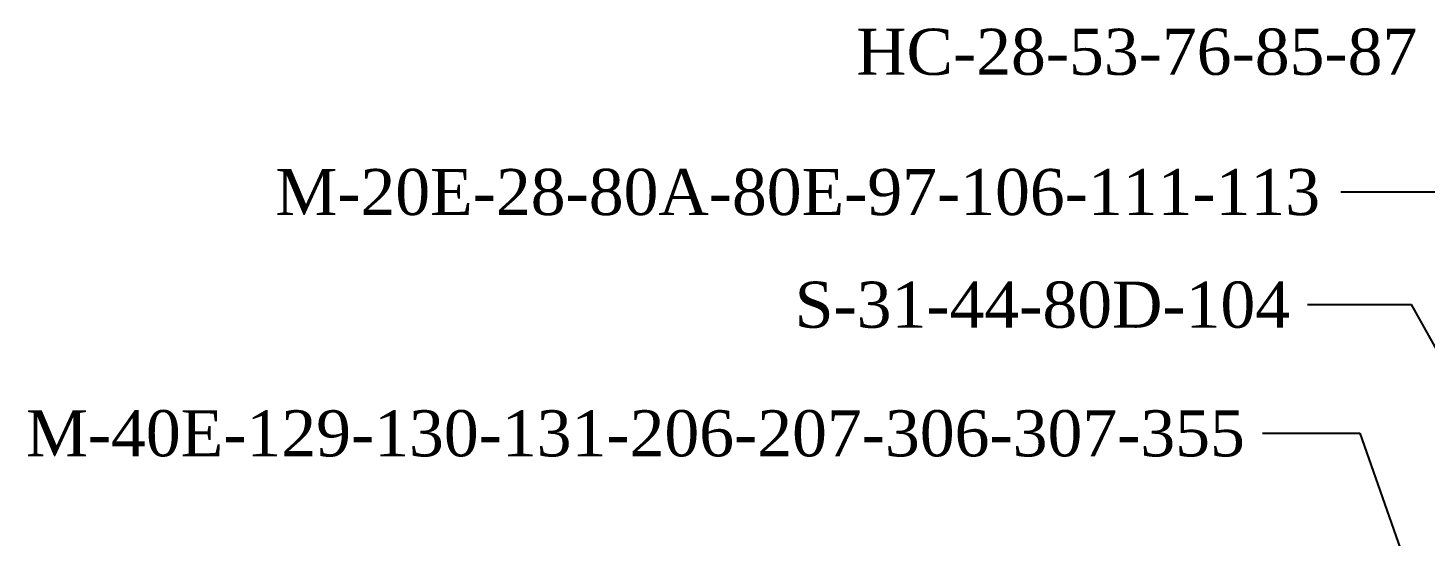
# Model space of a CAD drawing. Header units: millimetres. Extents: x 1745962 to 1749233, y 4525379 to 4529927.
# Drawn here: x 1746732.6 to 1747156.7, y 4529160.5 to 4529314.7 of the extents above; entities that cross this region are included whole.
import ezdxf
from ezdxf.enums import TextEntityAlignment as Align

# ---------------------------------------------------------------- set-up
doc = ezdxf.new("R2010")
doc.units = ezdxf.units.MM
doc.header["$LTSCALE"] = 10
doc.header["$MEASUREMENT"] = 0
doc.layers.add('ZONING_STANDARDS', color=140, linetype='Continuous')
doc.styles.add('DUTCH', font='dutcheb.ttf')

msp = doc.modelspace()

# ---------------------------------------------------------------- linework, layer by layer
at = {"layer": 'ZONING_STANDARDS'}
for p, q in [((1747131.13, 4529264.93), (1747166.93, 4529264.93)), ((1747121.01, 4529230.74), (1747152.51, 4529230.74)), ((1747745, 4528172.98), (1747152.51, 4529230.74)), ((1747107.28, 4529191.7), (1747136.91, 4529191.7)), ((1747136.91, 4529191.7), (1747568.04, 4527964.07))]:
    msp.add_line(p, q, dxfattribs=at)

# ---------------------------------------------------------------- texts
at = {"layer": 'ZONING_STANDARDS', "style": 'DUTCH'}
for s, p in [('HC-28-53-76-85-87', (1747154.32, 4529307.5)), ('M-20E-28-80A-80E-97-106-111-113', (1747124.82, 4529264.93)), ('S-31-44-80D-104', (1747115.71, 4529230.74)), ('M-40E-129-130-131-206-207-306-307-355', (1747101.98, 4529191.7))]:
    msp.add_text(s, height=14, dxfattribs=at).set_placement(p, align=Align.MIDDLE_RIGHT)

doc.saveas('drawing.dxf')
